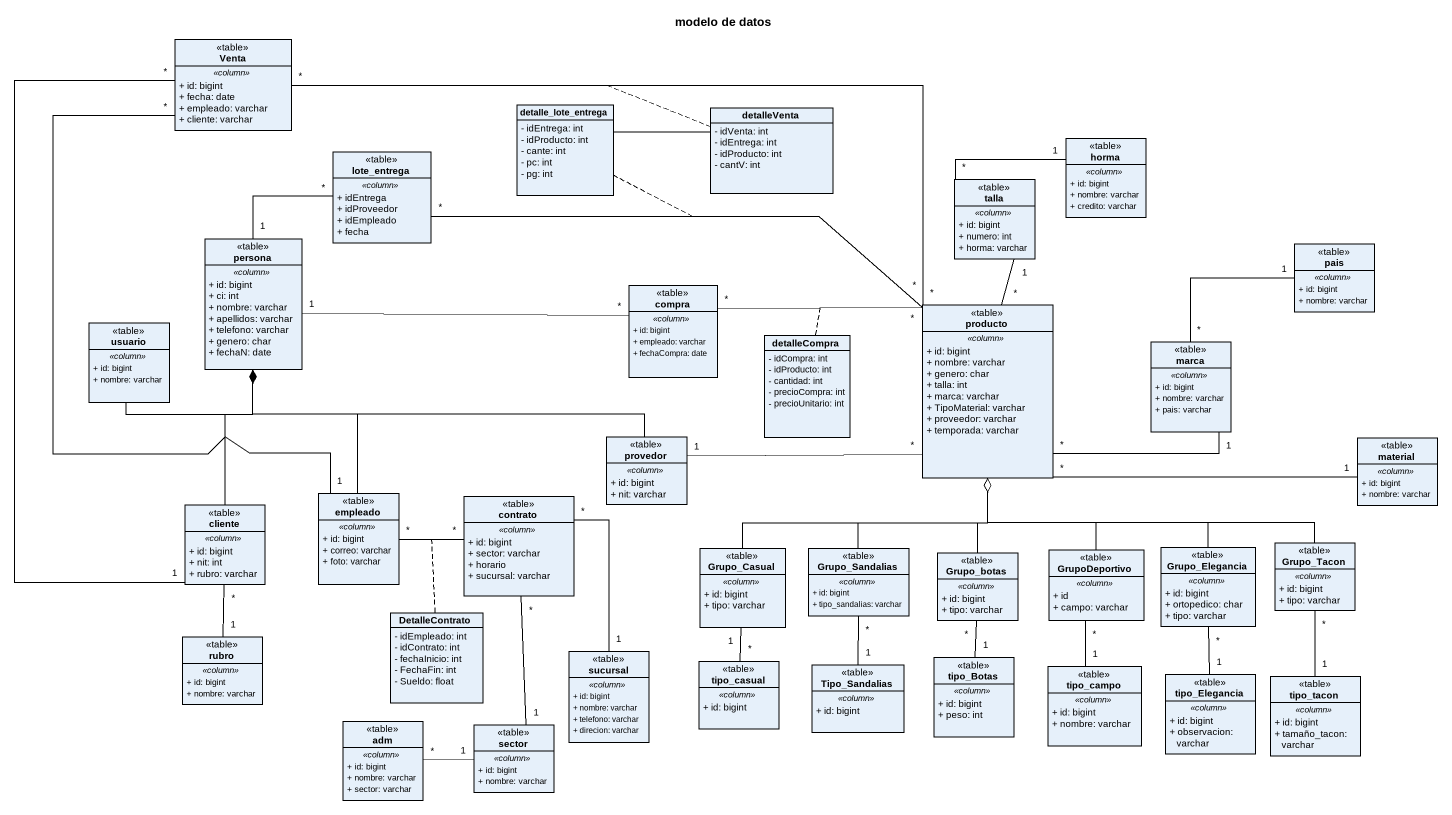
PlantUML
@startuml
title modelo de datos
hide circle
hide empty members
skinparam classAttributeIconSize 0
class Venta <<table>> {
  .. <<column>> ..
  + id: bigint
  + fecha: date
  + empleado: varchar
  + cliente: varchar
}
class detalle_lote_entrega {
  - idEntrega: int
  - idProducto: int
  - cante: int
  - pc: int
  - pg: int
}
class detalleVenta {
  - idVenta: int
  - idEntrega: int
  - idProducto: int
  - cantV: int
}
class lote_entrega <<table>> {
  .. <<column>> ..
  + idEntrega
  + idProveedor
  + idEmpleado
  + fecha
}
class horma <<table>> {
  .. <<column>> ..
  + id: bigint
  + nombre: varchar
  + credito: varchar
}
class talla <<table>> {
  .. <<column>> ..
  + id: bigint
  + numero: int
  + horma: varchar
}
class persona <<table>> {
  .. <<column>> ..
  + id: bigint
  + ci: int
  + nombre: varchar
  + apellidos: varchar
  + telefono: varchar
  + genero: char
  + fechaN: date
}
class pais <<table>> {
  .. <<column>> ..
  + id: bigint
  + nombre: varchar
}
class compra <<table>> {
  .. <<column>> ..
  + id: bigint
  + empleado: varchar
  + fechaCompra: date
}
class usuario <<table>> {
  .. <<column>> ..
  + id: bigint
  + nombre: varchar
}
class producto <<table>> {
  .. <<column>> ..
  + id: bigint
  + nombre: varchar
  + genero: char
  + talla: int
  + marca: varchar
  + TipoMaterial: varchar
  + proveedor: varchar
  + temporada: varchar
}
class detalleCompra {
  - idCompra: int
  - idProducto: int
  - cantidad: int
  - precioCompra: int
  - precioUnitario: int
}
class marca <<table>> {
  .. <<column>> ..
  + id: bigint
  + nombre: varchar
  + pais: varchar
}
class provedor <<table>> {
  .. <<column>> ..
  + id: bigint
  + nit: varchar
}
class material <<table>> {
  .. <<column>> ..
  + id: bigint
  + nombre: varchar
}
class cliente <<table>> {
  .. <<column>> ..
  + id: bigint
  + nit: int
  + rubro: varchar
}
class empleado <<table>> {
  .. <<column>> ..
  + id: bigint
  + correo: varchar
  + foto: varchar
}
class contrato <<table>> {
  .. <<column>> ..
  + id: bigint
  + sector: varchar
  + horario
  + sucursal: varchar
}
class Grupo_Casual <<table>> {
  .. <<column>> ..
  + id: bigint
  + tipo: varchar
}
class Grupo_Sandalias <<table>> {
  .. <<column>> ..
  + id: bigint
  + tipo_sandalias: varchar
}
class Grupo_botas <<table>> {
  .. <<column>> ..
  + id: bigint
  + tipo: varchar
}
class GrupoDeportivo <<table>> {
  .. <<column>> ..
  + id
  + campo: varchar
}
class Grupo_Elegancia <<table>> {
  .. <<column>> ..
  + id: bigint
  + ortopedico: char
  + tipo: varchar
}
class Grupo_Tacon <<table>> {
  .. <<column>> ..
  + id: bigint
  + tipo: varchar
}
class rubro <<table>> {
  .. <<column>> ..
  + id: bigint
  + nombre: varchar
}
class DetalleContrato {
  - idEmpleado: int
  - idContrato: int
  - fechaInicio: int
  - FechaFin: int
  - Sueldo: float
}
class sucursal <<table>> {
  .. <<column>> ..
  + id: bigint
  + nombre: varchar
  + telefono: varchar
  + direcion: varchar
}
class tipo_casual <<table>> {
  .. <<column>> ..
  + id: bigint
}
class Tipo_Sandalias <<table>> {
  .. <<column>> ..
  + id: bigint
}
class tipo_Botas <<table>> {
  .. <<column>> ..
  + id: bigint
  + peso: int
}
class tipo_campo <<table>> {
  .. <<column>> ..
  + id: bigint
  + nombre: varchar
}
class tipo_Elegancia <<table>> {
  .. <<column>> ..
  + id: bigint
  + observacion: varchar
}
class tipo_tacon <<table>> {
  .. <<column>> ..
  + id: bigint
  + tamaño_tacon: varchar
}
class adm <<table>> {
  .. <<column>> ..
  + id: bigint
  + nombre: varchar
  + sector: varchar
}
class sector <<table>> {
  .. <<column>> ..
  + id: bigint
  + nombre: varchar
}
Venta "*" -right- "*" producto
(Venta, producto) .. detalleVenta
Venta "*" -- "1" cliente
Venta "*" -- "1" empleado
detalle_lote_entrega -right- detalleVenta
lote_entrega "*" -- "1" persona
lote_entrega "*" -right- "*" producto
(lote_entrega, producto) .. detalle_lote_entrega
horma "1" -left- "*" talla
talla "1" -- "*" producto
persona "1" -right- "*" compra
pais "1" -- "*" marca
compra "*" -right- "*" producto
(compra, producto) .. detalleCompra
usuario -right-* persona
marca "1" -left- "*" producto
provedor -left-* persona
provedor "1" -right- "*" producto
material "1" -left- "*" producto
cliente -up-* persona
empleado -up-* persona
empleado "*" -right- "*" contrato
(empleado, contrato) .. DetalleContrato
Grupo_Casual -up-o producto
Grupo_Sandalias -up-o producto
Grupo_botas -up-o producto
GrupoDeportivo -up-o producto
Grupo_Elegancia -up-o producto
Grupo_Tacon -left-o producto
rubro "1" -up- "*" cliente
sucursal "1" -up- "*" contrato
tipo_casual "*" -up- "1" Grupo_Casual
Tipo_Sandalias "1" -up- "*" Grupo_Sandalias
tipo_Botas "1" -up- "*" Grupo_botas
tipo_campo "1" -up- "*" GrupoDeportivo
tipo_Elegancia "1" -up- "*" Grupo_Elegancia
tipo_tacon "1" -up- "*" Grupo_Tacon
sector "1" -up- "*" contrato
sector "1" -left- "*" adm
@enduml
